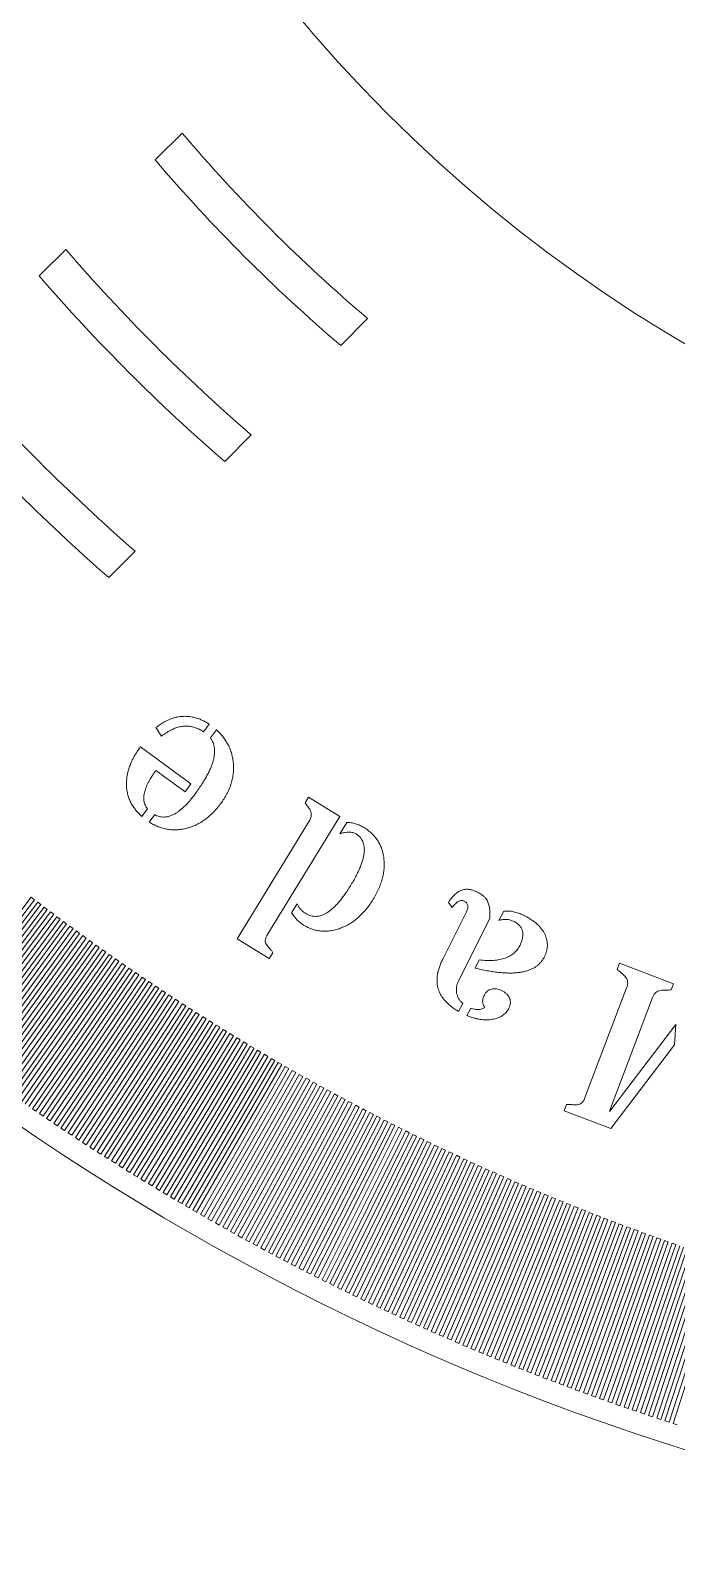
# Model space of a CAD drawing. Header units: millimetres. Extents: x -38 to 38, y -38 to 38.
# Drawn here: x -21.34 to -11.5, y -38 to -14.65 of the extents above; entities that cross this region are included whole.
import ezdxf

# ---------------------------------------------------------------- set-up
doc = ezdxf.new("R2010")
doc.units = ezdxf.units.MM

msp = doc.modelspace()

# ---------------------------------------------------------------- linework, layer by layer
at = {"color": 7, "linetype": 'Continuous', "lineweight": 15}
for p, q in [((-19.035, -16.207), (-19.445, -16.617)), ((-20.808, -17.98), (-21.213, -18.385)), ((-16.617, -19.445), (-16.207, -19.035)), ((-18.385, -21.213), (-17.98, -20.808)), ((-20.153, -22.981), (-19.752, -22.58)), ((-18.621, -25.212), (-18.709, -25.33)), ((-19.349, -25.396), (-19.434, -25.267)), ((-18.603, -25.424), (-18.511, -25.299)), ((-19.671, -25.56), (-18.901, -26.125)), ((-18.988, -26.245), (-19.434, -25.918)), ((-18.901, -26.125), (-18.988, -26.245)), ((-17.158, -26.412), (-17.106, -26.327)), ((-17.106, -26.327), (-16.63, -26.619)), ((-19.561, -26.503), (-19.647, -26.62)), ((-19.535, -26.705), (-19.452, -26.592)), ((-16.63, -26.619), (-17.742, -28.434)), ((-18.195, -28.484), (-17.097, -26.693)), ((-16.628, -26.883), (-16.523, -26.712)), ((-21.333, -27.852), (-22.914, -29.916)), ((-22.862, -29.956), (-21.284, -27.889)), ((-21.235, -27.926), (-22.809, -29.996)), ((-22.757, -30.035), (-21.187, -27.963)), ((-21.138, -28), (-22.704, -30.075)), ((-21.284, -27.889), (-21.333, -27.852)), ((-21.187, -27.963), (-21.235, -27.926)), ((-21.089, -28.037), (-21.138, -28)), ((-17.366, -28.087), (-17.283, -27.951)), ((-14.918, -28.009), (-14.975, -27.929)), ((-22.652, -30.115), (-21.089, -28.037)), ((-21.04, -28.074), (-22.599, -30.154)), ((-22.547, -30.194), (-20.991, -28.11)), ((-20.942, -28.147), (-22.494, -30.233)), ((-22.441, -30.272), (-20.893, -28.183)), ((-20.843, -28.22), (-22.388, -30.311)), ((-22.335, -30.35), (-20.794, -28.256)), ((-20.991, -28.11), (-21.04, -28.074)), ((-20.893, -28.183), (-20.942, -28.147)), ((-20.794, -28.256), (-20.843, -28.22)), ((-15.061, -28.792), (-14.702, -28.075)), ((-14.345, -28.172), (-14.818, -29.117)), ((-14.205, -28.206), (-14.133, -28.062)), ((-20.745, -28.292), (-22.282, -30.389)), ((-22.229, -30.428), (-20.695, -28.329)), ((-20.646, -28.365), (-22.176, -30.467)), ((-22.123, -30.505), (-20.596, -28.401)), ((-20.547, -28.436), (-22.07, -30.544)), ((-22.016, -30.582), (-20.497, -28.472)), ((-20.695, -28.329), (-20.745, -28.292)), ((-20.596, -28.401), (-20.646, -28.365)), ((-20.497, -28.472), (-20.547, -28.436)), ((-17.705, -28.784), (-18.195, -28.484)), ((-20.447, -28.508), (-21.963, -30.621)), ((-21.909, -30.659), (-20.398, -28.544)), ((-20.348, -28.579), (-21.856, -30.697)), ((-21.802, -30.735), (-20.298, -28.615)), ((-20.248, -28.65), (-21.748, -30.773)), ((-21.695, -30.811), (-20.198, -28.685)), ((-20.148, -28.721), (-21.641, -30.849)), ((-20.398, -28.544), (-20.447, -28.508)), ((-20.298, -28.615), (-20.348, -28.579)), ((-20.198, -28.685), (-20.248, -28.65)), ((-20.098, -28.756), (-20.148, -28.721)), ((-17.651, -28.696), (-17.705, -28.784)), ((-21.587, -30.887), (-20.098, -28.756)), ((-20.047, -28.791), (-21.533, -30.924)), ((-21.479, -30.962), (-19.997, -28.826)), ((-19.947, -28.861), (-21.425, -30.999)), ((-21.371, -31.037), (-19.896, -28.895)), ((-19.846, -28.93), (-21.317, -31.074)), ((-19.997, -28.826), (-20.047, -28.791)), ((-19.896, -28.895), (-19.947, -28.861)), ((-19.795, -28.965), (-19.846, -28.93)), ((-14.569, -28.934), (-14.505, -28.807)), ((-12.405, -28.948), (-12.37, -28.855)), ((-12.37, -28.855), (-11.543, -29.169)), ((-21.262, -31.111), (-19.795, -28.965)), ((-19.745, -28.999), (-21.208, -31.148)), ((-21.154, -31.185), (-19.694, -29.034)), ((-19.643, -29.068), (-21.099, -31.222)), ((-21.045, -31.259), (-19.593, -29.102)), ((-19.542, -29.136), (-20.99, -31.296)), ((-20.935, -31.332), (-19.491, -29.17)), ((-19.694, -29.034), (-19.745, -28.999)), ((-19.593, -29.102), (-19.643, -29.068)), ((-19.491, -29.17), (-19.542, -29.136)), ((-11.543, -29.169), (-11.579, -29.262)), ((-19.44, -29.204), (-20.881, -31.369)), ((-20.826, -31.405), (-19.389, -29.238)), ((-19.338, -29.272), (-20.771, -31.441)), ((-20.716, -31.478), (-19.287, -29.306)), ((-19.236, -29.339), (-20.661, -31.514)), ((-20.606, -31.55), (-19.184, -29.373)), ((-19.133, -29.406), (-20.551, -31.586)), ((-19.389, -29.238), (-19.44, -29.204)), ((-19.287, -29.306), (-19.338, -29.272)), ((-19.184, -29.373), (-19.236, -29.339)), ((-19.082, -29.44), (-19.133, -29.406)), ((-12.9, -30.919), (-12.259, -29.23)), ((-11.864, -29.38), (-12.52, -31.108)), ((-20.496, -31.621), (-19.082, -29.44)), ((-19.03, -29.473), (-20.441, -31.657)), ((-20.385, -31.693), (-18.979, -29.506)), ((-18.927, -29.539), (-20.33, -31.728)), ((-20.275, -31.764), (-18.876, -29.572)), ((-18.824, -29.605), (-20.219, -31.799)), ((-20.164, -31.834), (-18.772, -29.638)), ((-18.979, -29.506), (-19.03, -29.473)), ((-18.876, -29.572), (-18.927, -29.539)), ((-18.772, -29.638), (-18.824, -29.605)), ((-14.757, -29.468), (-14.82, -29.592)), ((-14.693, -29.655), (-14.635, -29.54)), ((-18.721, -29.671), (-20.108, -31.869)), ((-20.052, -31.904), (-18.669, -29.703)), ((-18.617, -29.736), (-19.997, -31.939)), ((-19.941, -31.974), (-18.565, -29.768)), ((-18.513, -29.8), (-19.885, -32.009)), ((-19.829, -32.044), (-18.461, -29.833)), ((-18.409, -29.865), (-19.773, -32.078)), ((-18.669, -29.703), (-18.721, -29.671)), ((-18.565, -29.768), (-18.617, -29.736)), ((-18.461, -29.833), (-18.513, -29.8)), ((-18.357, -29.897), (-18.409, -29.865)), ((-12.514, -31.11), (-11.51, -29.791)), ((-11.51, -29.791), (-11.531, -30.099)), ((-19.717, -32.113), (-18.357, -29.897)), ((-18.305, -29.929), (-19.661, -32.147)), ((-19.605, -32.181), (-18.252, -29.961)), ((-18.2, -29.993), (-19.549, -32.215)), ((-19.493, -32.25), (-18.148, -30.024)), ((-18.095, -30.056), (-19.436, -32.284)), ((-19.38, -32.317), (-18.043, -30.088)), ((-17.99, -30.119), (-19.323, -32.351)), ((-18.252, -29.961), (-18.305, -29.929)), ((-18.148, -30.024), (-18.2, -29.993)), ((-18.043, -30.088), (-18.095, -30.056)), ((-17.938, -30.15), (-17.99, -30.119)), ((-11.531, -30.099), (-12.502, -31.373)), ((-19.267, -32.385), (-17.938, -30.15)), ((-17.885, -30.182), (-19.21, -32.418)), ((-19.154, -32.452), (-17.832, -30.213)), ((-17.779, -30.244), (-19.097, -32.485)), ((-19.04, -32.519), (-17.727, -30.275)), ((-17.674, -30.306), (-18.984, -32.552)), ((-18.927, -32.585), (-17.621, -30.337)), ((-17.832, -30.213), (-17.885, -30.182)), ((-17.727, -30.275), (-17.779, -30.244)), ((-17.621, -30.337), (-17.674, -30.306)), ((-17.568, -30.367), (-18.87, -32.618)), ((-18.813, -32.651), (-17.515, -30.398)), ((-17.462, -30.428), (-18.756, -32.683)), ((-18.699, -32.716), (-17.409, -30.459)), ((-17.355, -30.489), (-18.642, -32.749)), ((-18.585, -32.781), (-17.302, -30.519)), ((-17.249, -30.55), (-18.527, -32.814)), ((-18.47, -32.846), (-17.196, -30.58)), ((-17.515, -30.398), (-17.568, -30.367)), ((-17.409, -30.459), (-17.462, -30.428)), ((-17.302, -30.519), (-17.355, -30.489)), ((-17.196, -30.58), (-17.249, -30.55)), ((-17.142, -30.61), (-18.413, -32.878)), ((-18.355, -32.91), (-17.089, -30.639)), ((-17.035, -30.669), (-18.298, -32.942)), ((-18.24, -32.974), (-16.982, -30.699)), ((-16.928, -30.729), (-18.183, -33.006)), ((-18.125, -33.038), (-16.874, -30.758)), ((-16.821, -30.787), (-18.067, -33.069)), ((-18.01, -33.101), (-16.767, -30.817)), ((-17.089, -30.639), (-17.142, -30.61)), ((-16.982, -30.699), (-17.035, -30.669)), ((-16.874, -30.758), (-16.928, -30.729)), ((-16.767, -30.817), (-16.821, -30.787)), ((-16.713, -30.846), (-17.952, -33.132)), ((-17.894, -33.163), (-16.659, -30.875)), ((-16.605, -30.904), (-17.836, -33.194)), ((-17.778, -33.226), (-16.551, -30.933)), ((-16.497, -30.962), (-17.72, -33.257)), ((-17.662, -33.287), (-16.443, -30.991)), ((-16.389, -31.019), (-17.604, -33.318)), ((-17.546, -33.349), (-16.335, -31.048)), ((-16.659, -30.875), (-16.713, -30.846)), ((-16.551, -30.933), (-16.605, -30.904)), ((-16.443, -30.991), (-16.497, -30.962)), ((-16.335, -31.048), (-16.389, -31.019)), ((-13.211, -31.104), (-13.175, -31.011)), ((-21.317, -31.074), (-21.262, -31.111)), ((-21.208, -31.148), (-21.154, -31.185)), ((-21.099, -31.222), (-21.045, -31.259)), ((-16.281, -31.076), (-17.487, -33.379)), ((-17.429, -33.41), (-16.227, -31.105)), ((-16.172, -31.133), (-17.371, -33.44)), ((-17.312, -33.471), (-16.118, -31.161)), ((-16.064, -31.189), (-17.254, -33.501)), ((-17.195, -33.531), (-16.009, -31.217)), ((-15.955, -31.245), (-17.137, -33.561)), ((-17.078, -33.591), (-15.9, -31.273)), ((-16.227, -31.105), (-16.281, -31.076)), ((-16.118, -31.161), (-16.172, -31.133)), ((-16.009, -31.217), (-16.064, -31.189)), ((-15.9, -31.273), (-15.955, -31.245)), ((-12.502, -31.373), (-13.211, -31.104)), ((-12.52, -31.108), (-12.514, -31.11)), ((-20.99, -31.296), (-20.935, -31.332)), ((-20.881, -31.369), (-20.826, -31.405)), ((-20.771, -31.441), (-20.716, -31.478)), ((-20.661, -31.514), (-20.606, -31.55)), ((-15.845, -31.301), (-17.02, -33.62)), ((-16.961, -33.65), (-15.791, -31.328)), ((-15.736, -31.356), (-16.902, -33.68)), ((-16.843, -33.709), (-15.681, -31.383)), ((-15.626, -31.41), (-16.785, -33.738)), ((-16.726, -33.768), (-15.572, -31.438)), ((-15.517, -31.465), (-16.667, -33.797)), ((-16.608, -33.826), (-15.462, -31.492)), ((-15.407, -31.519), (-16.549, -33.855)), ((-15.791, -31.328), (-15.845, -31.301)), ((-15.681, -31.383), (-15.736, -31.356)), ((-15.572, -31.438), (-15.626, -31.41)), ((-15.462, -31.492), (-15.517, -31.465)), ((-15.352, -31.546), (-15.407, -31.519)), ((-20.551, -31.586), (-20.496, -31.621)), ((-20.441, -31.657), (-20.385, -31.693)), ((-20.33, -31.728), (-20.275, -31.764)), ((-16.489, -33.883), (-15.352, -31.546)), ((-15.297, -31.572), (-16.43, -33.912)), ((-16.371, -33.941), (-15.242, -31.599)), ((-15.186, -31.626), (-16.312, -33.969)), ((-16.253, -33.998), (-15.131, -31.652)), ((-15.076, -31.678), (-16.193, -34.026)), ((-16.134, -34.054), (-15.021, -31.705)), ((-14.965, -31.731), (-16.074, -34.082)), ((-16.015, -34.11), (-14.91, -31.757)), ((-15.242, -31.599), (-15.297, -31.572)), ((-15.131, -31.652), (-15.186, -31.626)), ((-15.021, -31.705), (-15.076, -31.678)), ((-14.91, -31.757), (-14.965, -31.731)), ((-20.219, -31.799), (-20.164, -31.834)), ((-20.108, -31.869), (-20.052, -31.904)), ((-19.997, -31.939), (-19.941, -31.974)), ((-14.854, -31.783), (-15.955, -34.138)), ((-15.896, -34.166), (-14.799, -31.809)), ((-14.743, -31.835), (-15.836, -34.194)), ((-15.776, -34.221), (-14.688, -31.86)), ((-14.632, -31.886), (-15.717, -34.249)), ((-15.657, -34.276), (-14.576, -31.911)), ((-14.521, -31.937), (-15.597, -34.304)), ((-15.537, -34.331), (-14.465, -31.962)), ((-14.409, -31.987), (-15.477, -34.358)), ((-14.799, -31.809), (-14.854, -31.783)), ((-14.688, -31.86), (-14.743, -31.835)), ((-14.576, -31.911), (-14.632, -31.886)), ((-14.465, -31.962), (-14.521, -31.937)), ((-14.353, -32.012), (-14.409, -31.987)), ((-19.885, -32.009), (-19.829, -32.044)), ((-19.773, -32.078), (-19.717, -32.113)), ((-19.661, -32.147), (-19.605, -32.181)), ((-19.549, -32.215), (-19.493, -32.25)), ((-15.417, -34.385), (-14.353, -32.012)), ((-14.297, -32.037), (-15.357, -34.412)), ((-15.297, -34.438), (-14.241, -32.062)), ((-14.186, -32.087), (-15.237, -34.465)), ((-15.177, -34.492), (-14.129, -32.112)), ((-14.073, -32.136), (-15.116, -34.518)), ((-15.056, -34.544), (-14.017, -32.161)), ((-13.961, -32.185), (-14.996, -34.571)), ((-14.935, -34.597), (-13.905, -32.21)), ((-14.241, -32.062), (-14.297, -32.037)), ((-14.129, -32.112), (-14.186, -32.087)), ((-14.017, -32.161), (-14.073, -32.136)), ((-13.905, -32.21), (-13.961, -32.185)), ((-19.436, -32.284), (-19.38, -32.317)), ((-19.323, -32.351), (-19.267, -32.385)), ((-19.21, -32.418), (-19.154, -32.452)), ((-13.849, -32.234), (-14.875, -34.623)), ((-14.815, -34.649), (-13.792, -32.258)), ((-13.736, -32.282), (-14.754, -34.674)), ((-14.694, -34.7), (-13.68, -32.306)), ((-13.623, -32.33), (-14.633, -34.726)), ((-14.572, -34.751), (-13.567, -32.353)), ((-13.51, -32.377), (-14.512, -34.777)), ((-14.451, -34.802), (-13.454, -32.401)), ((-13.397, -32.424), (-14.39, -34.827)), ((-14.329, -34.852), (-13.341, -32.447)), ((-13.792, -32.258), (-13.849, -32.234)), ((-13.68, -32.306), (-13.736, -32.282)), ((-13.567, -32.353), (-13.623, -32.33)), ((-13.454, -32.401), (-13.51, -32.377)), ((-13.341, -32.447), (-13.397, -32.424)), ((-19.097, -32.485), (-19.04, -32.519)), ((-18.984, -32.552), (-18.927, -32.585)), ((-18.87, -32.618), (-18.813, -32.651)), ((-18.756, -32.683), (-18.699, -32.716)), ((-13.284, -32.471), (-14.269, -34.877)), ((-14.208, -34.902), (-13.227, -32.494)), ((-13.171, -32.517), (-14.147, -34.927)), ((-14.086, -34.951), (-13.114, -32.54)), ((-13.057, -32.563), (-14.025, -34.976)), ((-13.964, -35), (-13, -32.585)), ((-12.943, -32.608), (-13.903, -35.024)), ((-13.841, -35.049), (-12.886, -32.63)), ((-12.829, -32.653), (-13.78, -35.073)), ((-13.719, -35.097), (-12.772, -32.675)), ((-13.227, -32.494), (-13.284, -32.471)), ((-13.114, -32.54), (-13.171, -32.517)), ((-13, -32.585), (-13.057, -32.563)), ((-12.886, -32.63), (-12.943, -32.608)), ((-12.772, -32.675), (-12.829, -32.653)), ((-18.642, -32.749), (-18.585, -32.781)), ((-18.527, -32.814), (-18.47, -32.846)), ((-18.413, -32.878), (-18.355, -32.91)), ((-12.715, -32.697), (-13.658, -35.121)), ((-13.596, -35.144), (-12.658, -32.72)), ((-12.601, -32.742), (-13.535, -35.168)), ((-13.474, -35.192), (-12.544, -32.764)), ((-12.487, -32.785), (-13.412, -35.215)), ((-13.351, -35.239), (-12.43, -32.807)), ((-12.372, -32.829), (-13.289, -35.262)), ((-13.228, -35.285), (-12.315, -32.85)), ((-12.258, -32.872), (-13.166, -35.308)), ((-13.104, -35.331), (-12.2, -32.893)), ((-12.143, -32.914), (-13.043, -35.354)), ((-12.658, -32.72), (-12.715, -32.697)), ((-12.544, -32.764), (-12.601, -32.742)), ((-12.43, -32.807), (-12.487, -32.785)), ((-12.315, -32.85), (-12.372, -32.829)), ((-12.2, -32.893), (-12.258, -32.872)), ((-12.085, -32.936), (-12.143, -32.914)), ((-18.298, -32.942), (-18.24, -32.974)), ((-18.183, -33.006), (-18.125, -33.038)), ((-18.067, -33.069), (-18.01, -33.101)), ((-17.952, -33.132), (-17.894, -33.163)), ((-12.981, -35.376), (-12.085, -32.936)), ((-12.028, -32.957), (-12.919, -35.399)), ((-12.857, -35.422), (-11.97, -32.978)), ((-11.913, -32.998), (-12.796, -35.444)), ((-12.734, -35.466), (-11.855, -33.019)), ((-11.797, -33.04), (-12.672, -35.488)), ((-12.61, -35.51), (-11.74, -33.06)), ((-11.682, -33.081), (-12.548, -35.532)), ((-12.486, -35.554), (-11.624, -33.101)), ((-11.566, -33.121), (-12.424, -35.576)), ((-12.362, -35.598), (-11.509, -33.141)), ((-11.97, -32.978), (-12.028, -32.957)), ((-11.855, -33.019), (-11.913, -32.998)), ((-11.74, -33.06), (-11.797, -33.04)), ((-11.624, -33.101), (-11.682, -33.081)), ((-11.509, -33.141), (-11.566, -33.121)), ((-17.836, -33.194), (-17.778, -33.226)), ((-17.72, -33.257), (-17.662, -33.287)), ((-17.604, -33.318), (-17.546, -33.349)), ((-17.487, -33.379), (-17.429, -33.41)), ((-11.451, -33.161), (-12.299, -35.619)), ((-12.237, -35.64), (-11.393, -33.181)), ((-11.335, -33.201), (-12.175, -35.662)), ((-12.113, -35.683), (-11.277, -33.221)), ((-11.219, -33.241), (-12.05, -35.704)), ((-11.988, -35.725), (-11.161, -33.26)), ((-11.103, -33.28), (-11.926, -35.746)), ((-11.863, -35.767), (-11.045, -33.299)), ((-10.987, -33.318), (-11.801, -35.787)), ((-11.738, -35.808), (-10.929, -33.337)), ((-10.87, -33.356), (-11.676, -35.828)), ((-11.613, -35.849), (-10.812, -33.375)), ((-10.754, -33.394), (-11.551, -35.869)), ((-17.371, -33.44), (-17.312, -33.471)), ((-17.254, -33.501), (-17.195, -33.531)), ((-17.137, -33.561), (-17.078, -33.591)), ((-17.02, -33.62), (-16.961, -33.65)), ((-16.902, -33.68), (-16.843, -33.709)), ((-16.785, -33.738), (-16.726, -33.768)), ((-16.667, -33.797), (-16.608, -33.826)), ((-16.549, -33.855), (-16.489, -33.883)), ((-16.43, -33.912), (-16.371, -33.941)), ((-16.312, -33.969), (-16.253, -33.998)), ((-16.193, -34.026), (-16.134, -34.054)), ((-16.074, -34.082), (-16.015, -34.11)), ((-15.955, -34.138), (-15.896, -34.166)), ((-15.836, -34.194), (-15.776, -34.221)), ((-15.717, -34.249), (-15.657, -34.276)), ((-15.597, -34.304), (-15.537, -34.331)), ((-15.477, -34.358), (-15.417, -34.385)), ((-15.357, -34.412), (-15.297, -34.438)), ((-15.237, -34.465), (-15.177, -34.492)), ((-15.116, -34.518), (-15.056, -34.544)), ((-14.996, -34.571), (-14.935, -34.597)), ((-14.875, -34.623), (-14.815, -34.649)), ((-14.754, -34.674), (-14.694, -34.7)), ((-14.633, -34.726), (-14.572, -34.751)), ((-14.512, -34.777), (-14.451, -34.802)), ((-14.39, -34.827), (-14.329, -34.852)), ((-14.269, -34.877), (-14.208, -34.902)), ((-14.147, -34.927), (-14.086, -34.951)), ((-14.025, -34.976), (-13.964, -35)), ((-13.903, -35.024), (-13.841, -35.049)), ((-13.78, -35.073), (-13.719, -35.097)), ((-13.658, -35.121), (-13.596, -35.144)), ((-13.535, -35.168), (-13.474, -35.192)), ((-13.412, -35.215), (-13.351, -35.239)), ((-13.289, -35.262), (-13.228, -35.285)), ((-13.166, -35.308), (-13.104, -35.331)), ((-13.043, -35.354), (-12.981, -35.376)), ((-12.919, -35.399), (-12.857, -35.422)), ((-12.796, -35.444), (-12.734, -35.466)), ((-12.672, -35.488), (-12.61, -35.51)), ((-12.548, -35.532), (-12.486, -35.554)), ((-12.424, -35.576), (-12.362, -35.598)), ((-12.299, -35.619), (-12.237, -35.64)), ((-12.175, -35.662), (-12.113, -35.683)), ((-12.05, -35.704), (-11.988, -35.725)), ((-11.926, -35.746), (-11.863, -35.767)), ((-11.801, -35.787), (-11.738, -35.808)), ((-11.676, -35.828), (-11.613, -35.849)), ((-11.551, -35.869), (-11.488, -35.889))]:
    msp.add_line(p, q, dxfattribs=at)
for radius in [38, 22.5]:
    msp.add_circle((0, 0), radius, dxfattribs=at)
for radius, start, end in [(25, 220.4114, 229.5886), (25.578, 220.5154, 229.4846), (27.5, 220.8294, 229.1706), (28.071, 220.9144, 229.0856), (30, 221.1774, 228.8226), (30.566, 221.2483, 228.7517)]:
    msp.add_arc((0, 0), radius, start, end, dxfattribs=at)
for points, knots in [([(-19.434, -25.267), (-19.411, -25.249), (-19.365, -25.214), (-19.292, -25.17), (-19.219, -25.137), (-19.145, -25.113), (-19.07, -25.098), (-18.994, -25.093), (-18.918, -25.097), (-18.868, -25.108), (-18.842, -25.113)], [0, 0, 0, 0, 0.139809, 0.271988, 0.398255, 0.520119, 0.639744, 0.758216, 0.877424, 1, 1, 1, 1]), ([(-18.842, -25.113), (-18.824, -25.118), (-18.787, -25.129), (-18.732, -25.151), (-18.676, -25.178), (-18.64, -25.2), (-18.621, -25.212)], [0, 0, 0, 0, 0.2348454, 0.4764734, 0.7319256, 1, 1, 1, 1]), ([(-19.208, -25.307), (-19.233, -25.321), (-19.281, -25.348), (-19.326, -25.38), (-19.349, -25.396)], [0, 0, 0, 0, 0.500844, 1, 1, 1, 1]), ([(-18.709, -25.33), (-18.729, -25.318), (-18.768, -25.293), (-18.83, -25.267), (-18.893, -25.249), (-18.956, -25.241), (-19.019, -25.244), (-19.083, -25.255), (-19.147, -25.276), (-19.187, -25.297), (-19.208, -25.307)], [0, 0, 0, 0, 0.134821, 0.261516, 0.383144, 0.501297, 0.619602, 0.740596, 0.867131, 1, 1, 1, 1]), ([(-18.831, -26.271), (-18.814, -26.247), (-18.781, -26.2), (-18.734, -26.131), (-18.693, -26.064), (-18.656, -26), (-18.624, -25.938), (-18.598, -25.879), (-18.576, -25.822), (-18.559, -25.768), (-18.547, -25.716), (-18.54, -25.667), (-18.538, -25.62), (-18.541, -25.575), (-18.549, -25.534), (-18.562, -25.495), (-18.579, -25.457), (-18.595, -25.435), (-18.603, -25.424)], [0, 0, 0, 0, 0.094574, 0.183759, 0.268235, 0.347206, 0.42127, 0.491085, 0.555882, 0.616404, 0.673084, 0.726597, 0.776485, 0.823757, 0.869058, 0.912614, 0.956001, 1, 1, 1, 1]), ([(-18.511, -25.299), (-18.492, -25.318), (-18.454, -25.355), (-18.403, -25.415), (-18.36, -25.479), (-18.323, -25.544), (-18.294, -25.612), (-18.273, -25.683), (-18.258, -25.757), (-18.254, -25.806), (-18.252, -25.832)], [0, 0, 0, 0, 0.134303, 0.263265, 0.388696, 0.510883, 0.632448, 0.753652, 0.875234, 1, 1, 1, 1]), ([(-19.882, -26.118), (-19.882, -26.095), (-19.881, -26.049), (-19.869, -25.981), (-19.853, -25.911), (-19.829, -25.842), (-19.799, -25.771), (-19.763, -25.7), (-19.72, -25.63), (-19.687, -25.583), (-19.671, -25.56)], [0, 0, 0, 0, 0.113073, 0.227317, 0.344274, 0.46522, 0.590447, 0.720946, 0.857785, 1, 1, 1, 1]), ([(-19.434, -25.918), (-19.445, -25.934), (-19.467, -25.965), (-19.498, -26.012), (-19.525, -26.057), (-19.55, -26.101), (-19.57, -26.143), (-19.586, -26.183), (-19.6, -26.222), (-19.609, -26.26), (-19.617, -26.295), (-19.619, -26.33), (-19.619, -26.363), (-19.614, -26.394), (-19.607, -26.424), (-19.595, -26.452), (-19.58, -26.479), (-19.568, -26.495), (-19.561, -26.503)], [0, 0, 0, 0, 0.091401, 0.178889, 0.260434, 0.337632, 0.409917, 0.477152, 0.541281, 0.601392, 0.657471, 0.711221, 0.761727, 0.810402, 0.8577, 0.904735, 0.951674, 1, 1, 1, 1]), ([(-18.252, -25.832), (-18.251, -25.857), (-18.249, -25.907), (-18.256, -25.983), (-18.269, -26.058), (-18.29, -26.132), (-18.318, -26.206), (-18.352, -26.279), (-18.394, -26.351), (-18.427, -26.397), (-18.443, -26.421)], [0, 0, 0, 0, 0.119435, 0.2393, 0.358923, 0.480383, 0.603775, 0.73149, 0.863339, 1, 1, 1, 1]), ([(-19.647, -26.62), (-19.666, -26.603), (-19.703, -26.568), (-19.752, -26.512), (-19.792, -26.452), (-19.826, -26.391), (-19.852, -26.326), (-19.87, -26.259), (-19.881, -26.19), (-19.882, -26.142), (-19.882, -26.118)], [0, 0, 0, 0, 0.135375, 0.264318, 0.389426, 0.511859, 0.6323, 0.75274, 0.874892, 1, 1, 1, 1]), ([(-19.452, -26.592), (-19.441, -26.598), (-19.418, -26.609), (-19.383, -26.621), (-19.348, -26.628), (-19.311, -26.63), (-19.274, -26.627), (-19.236, -26.62), (-19.198, -26.606), (-19.16, -26.589), (-19.121, -26.566), (-19.081, -26.538), (-19.041, -26.505), (-18.999, -26.468), (-18.958, -26.426), (-18.916, -26.379), (-18.873, -26.327), (-18.846, -26.29), (-18.831, -26.271)], [0, 0, 0, 0, 0.04995, 0.097659, 0.144919, 0.192664, 0.240499, 0.290448, 0.342288, 0.397525, 0.456333, 0.519734, 0.58705, 0.659183, 0.736303, 0.81863, 0.906348, 1, 1, 1, 1]), ([(-18.443, -26.421), (-18.462, -26.445), (-18.498, -26.493), (-18.557, -26.558), (-18.619, -26.616), (-18.683, -26.667), (-18.749, -26.711), (-18.818, -26.748), (-18.889, -26.779), (-18.938, -26.793), (-18.963, -26.8)], [0, 0, 0, 0, 0.139105, 0.273104, 0.401066, 0.525984, 0.646645, 0.765486, 0.88244, 1, 1, 1, 1]), ([(-17.119, -26.47), (-17.126, -26.461), (-17.141, -26.443), (-17.153, -26.422), (-17.158, -26.412)], [0, 0, 0, 0, 0.4963854, 1, 1, 1, 1]), ([(-17.097, -26.693), (-17.092, -26.683), (-17.081, -26.665), (-17.071, -26.637), (-17.067, -26.608), (-17.066, -26.579), (-17.072, -26.551), (-17.082, -26.523), (-17.098, -26.496), (-17.112, -26.479), (-17.119, -26.47)], [0, 0, 0, 0, 0.133305, 0.25832, 0.375701, 0.491596, 0.609705, 0.730821, 0.859683, 1, 1, 1, 1]), ([(-18.963, -26.8), (-18.987, -26.806), (-19.036, -26.818), (-19.111, -26.825), (-19.184, -26.825), (-19.257, -26.817), (-19.328, -26.801), (-19.399, -26.777), (-19.468, -26.745), (-19.513, -26.719), (-19.535, -26.705)], [0, 0, 0, 0, 0.127493, 0.251941, 0.374082, 0.495201, 0.616975, 0.740789, 0.867698, 1, 1, 1, 1]), ([(-16.523, -26.712), (-16.501, -26.713), (-16.457, -26.714), (-16.391, -26.73), (-16.325, -26.755), (-16.261, -26.789), (-16.201, -26.831), (-16.146, -26.877), (-16.098, -26.927), (-16.056, -26.982), (-16.022, -27.041), (-15.995, -27.103), (-15.974, -27.169), (-15.966, -27.215), (-15.962, -27.238)], [0, 0, 0, 0, 0.0788537, 0.1595585, 0.2429877, 0.3313704, 0.4208158, 0.5064717, 0.5893023, 0.6712134, 0.7524793, 0.8336985, 0.9155568, 1, 1, 1, 1]), ([(-17.151, -28.098), (-17.138, -28.106), (-17.113, -28.12), (-17.073, -28.134), (-17.033, -28.142), (-16.992, -28.144), (-16.951, -28.139), (-16.909, -28.128), (-16.867, -28.111), (-16.825, -28.087), (-16.782, -28.057), (-16.738, -28.021), (-16.694, -27.979), (-16.65, -27.93), (-16.605, -27.876), (-16.559, -27.815), (-16.513, -27.748), (-16.468, -27.676), (-16.424, -27.603), (-16.385, -27.531), (-16.351, -27.464), (-16.322, -27.399), (-16.299, -27.338), (-16.28, -27.28), (-16.267, -27.225), (-16.259, -27.174), (-16.256, -27.126), (-16.259, -27.082), (-16.267, -27.041), (-16.28, -27.003), (-16.298, -26.968), (-16.322, -26.937), (-16.35, -26.909), (-16.373, -26.894), (-16.384, -26.886)], [0, 0, 0, 0, 0.0248627, 0.0482453, 0.0712641, 0.0938642, 0.1171717, 0.141328, 0.1666349, 0.1940397, 0.2234657, 0.2551493, 0.2894741, 0.3266171, 0.3664999, 0.4092172, 0.4550782, 0.5041574, 0.5529821, 0.598941, 0.6415902, 0.6813821, 0.7185337, 0.7525334, 0.7841504, 0.8132814, 0.8401226, 0.8649917, 0.8885641, 0.9109607, 0.9326696, 0.9543969, 0.9767454, 1, 1, 1, 1]), ([(-16.384, -26.886), (-16.392, -26.882), (-16.407, -26.874), (-16.432, -26.866), (-16.46, -26.86), (-16.489, -26.858), (-16.521, -26.86), (-16.555, -26.864), (-16.591, -26.872), (-16.615, -26.879), (-16.628, -26.883)], [0, 0, 0, 0, 0.100715, 0.205962, 0.317743, 0.433605, 0.5593, 0.695752, 0.842321, 1, 1, 1, 1]), ([(-15.962, -27.238), (-15.959, -27.264), (-15.953, -27.316), (-15.954, -27.395), (-15.963, -27.475), (-15.979, -27.555), (-16.003, -27.637), (-16.035, -27.718), (-16.074, -27.801), (-16.105, -27.855), (-16.122, -27.882)], [0, 0, 0, 0, 0.11575, 0.231709, 0.349812, 0.471049, 0.594923, 0.723991, 0.859104, 1, 1, 1, 1]), ([(-14.975, -27.929), (-14.961, -27.908), (-14.933, -27.867), (-14.885, -27.814), (-14.836, -27.773), (-14.791, -27.749), (-14.755, -27.736), (-14.727, -27.731), (-14.697, -27.729), (-14.666, -27.73), (-14.635, -27.736), (-14.602, -27.745), (-14.567, -27.758), (-14.545, -27.768), (-14.533, -27.774)], [0, 0, 0, 0, 0.148587, 0.280517, 0.400941, 0.511861, 0.564818, 0.618813, 0.674761, 0.732543, 0.79305, 0.857774, 0.926319, 1, 1, 1, 1]), ([(-14.533, -27.774), (-14.516, -27.783), (-14.483, -27.8), (-14.441, -27.831), (-14.408, -27.862), (-14.393, -27.887), (-14.386, -27.898)], [0, 0, 0, 0, 0.300542, 0.562865, 0.794692, 1, 1, 1, 1]), ([(-17.283, -27.951), (-17.275, -27.966), (-17.261, -27.995), (-17.231, -28.035), (-17.194, -28.069), (-17.165, -28.089), (-17.151, -28.098)], [0, 0, 0, 0, 0.245243, 0.488962, 0.73928, 1, 1, 1, 1]), ([(-16.122, -27.882), (-16.139, -27.909), (-16.172, -27.962), (-16.228, -28.035), (-16.286, -28.101), (-16.349, -28.16), (-16.412, -28.212), (-16.48, -28.257), (-16.551, -28.295), (-16.6, -28.314), (-16.624, -28.324)], [0, 0, 0, 0, 0.140325, 0.274221, 0.403557, 0.528031, 0.64896, 0.767523, 0.883979, 1, 1, 1, 1]), ([(-14.736, -27.911), (-14.743, -27.908), (-14.756, -27.902), (-14.779, -27.9), (-14.802, -27.905), (-14.825, -27.914), (-14.848, -27.93), (-14.871, -27.952), (-14.895, -27.978), (-14.91, -27.999), (-14.918, -28.009)], [0, 0, 0, 0, 0.098778, 0.194428, 0.293478, 0.40371, 0.523496, 0.663102, 0.821475, 1, 1, 1, 1]), ([(-14.702, -28.075), (-14.698, -28.065), (-14.689, -28.048), (-14.681, -28.022), (-14.679, -27.997), (-14.68, -27.975), (-14.687, -27.955), (-14.698, -27.937), (-14.715, -27.922), (-14.729, -27.915), (-14.736, -27.911)], [0, 0, 0, 0, 0.160906, 0.302903, 0.429524, 0.542832, 0.648207, 0.756672, 0.871759, 1, 1, 1, 1]), ([(-14.386, -27.898), (-14.378, -27.918), (-14.361, -27.957), (-14.347, -28.024), (-14.341, -28.096), (-14.343, -28.146), (-14.345, -28.172)], [0, 0, 0, 0, 0.225112, 0.463614, 0.720572, 1, 1, 1, 1]), ([(-17.182, -28.276), (-17.201, -28.263), (-17.237, -28.239), (-17.286, -28.194), (-17.33, -28.144), (-17.354, -28.107), (-17.366, -28.087)], [0, 0, 0, 0, 0.250155, 0.496714, 0.746244, 1, 1, 1, 1]), ([(-13.884, -28.58), (-13.876, -28.562), (-13.86, -28.527), (-13.846, -28.473), (-13.841, -28.42), (-13.845, -28.37), (-13.861, -28.324), (-13.889, -28.283), (-13.927, -28.247), (-13.975, -28.218), (-14.029, -28.197), (-14.087, -28.187), (-14.147, -28.189), (-14.185, -28.2), (-14.205, -28.206)], [0, 0, 0, 0, 0.091756, 0.175947, 0.25465, 0.330392, 0.403571, 0.476619, 0.554712, 0.641532, 0.731161, 0.818384, 0.906766, 1, 1, 1, 1]), ([(-14.133, -28.062), (-14.107, -28.061), (-14.057, -28.059), (-13.981, -28.071), (-13.906, -28.091), (-13.834, -28.123), (-13.766, -28.158), (-13.706, -28.196), (-13.655, -28.232), (-13.613, -28.269), (-13.578, -28.307), (-13.547, -28.345), (-13.522, -28.384), (-13.509, -28.411), (-13.502, -28.424)], [0, 0, 0, 0, 0.098741, 0.197784, 0.298836, 0.404017, 0.506104, 0.597736, 0.679756, 0.752035, 0.818196, 0.881513, 0.942097, 1, 1, 1, 1]), ([(-17.742, -28.434), (-17.749, -28.447), (-17.761, -28.47), (-17.77, -28.507), (-17.765, -28.543), (-17.754, -28.563), (-17.748, -28.573)], [0, 0, 0, 0, 0.285048, 0.534338, 0.763481, 1, 1, 1, 1]), ([(-16.624, -28.324), (-16.649, -28.332), (-16.698, -28.348), (-16.771, -28.363), (-16.843, -28.37), (-16.914, -28.368), (-16.983, -28.357), (-17.052, -28.339), (-17.118, -28.312), (-17.161, -28.288), (-17.182, -28.276)], [0, 0, 0, 0, 0.1344945, 0.2630476, 0.386891, 0.5085497, 0.6280897, 0.7496506, 0.8726562, 1, 1, 1, 1]), ([(-13.502, -28.424), (-13.497, -28.438), (-13.485, -28.465), (-13.474, -28.506), (-13.468, -28.548), (-13.466, -28.59), (-13.47, -28.631), (-13.478, -28.673), (-13.492, -28.715), (-13.504, -28.742), (-13.511, -28.756)], [0, 0, 0, 0, 0.128556, 0.25382, 0.374351, 0.495144, 0.616288, 0.739509, 0.867834, 1, 1, 1, 1]), ([(-17.748, -28.573), (-17.742, -28.583), (-17.728, -28.604), (-17.701, -28.631), (-17.674, -28.661), (-17.659, -28.684), (-17.651, -28.696)], [0, 0, 0, 0, 0.226831, 0.47088, 0.728945, 1, 1, 1, 1]), ([(-14.505, -28.807), (-14.467, -28.81), (-14.394, -28.817), (-14.29, -28.816), (-14.195, -28.804), (-14.111, -28.781), (-14.038, -28.747), (-13.974, -28.703), (-13.922, -28.647), (-13.897, -28.603), (-13.884, -28.58)], [0, 0, 0, 0, 0.162555, 0.309813, 0.443368, 0.565308, 0.677739, 0.785377, 0.891571, 1, 1, 1, 1]), ([(-14.82, -29.592), (-14.84, -29.58), (-14.878, -29.557), (-14.932, -29.519), (-14.98, -29.478), (-15.022, -29.437), (-15.058, -29.393), (-15.089, -29.347), (-15.113, -29.299), (-15.131, -29.25), (-15.144, -29.199), (-15.149, -29.146), (-15.15, -29.091), (-15.143, -29.034), (-15.132, -28.976), (-15.114, -28.916), (-15.091, -28.854), (-15.072, -28.813), (-15.061, -28.792)], [0, 0, 0, 0, 0.073713, 0.143011, 0.208587, 0.271311, 0.330603, 0.388156, 0.444356, 0.499481, 0.554419, 0.610745, 0.6683, 0.727775, 0.790734, 0.856228, 0.92606, 1, 1, 1, 1]), ([(-14.383, -28.97), (-14.415, -28.965), (-14.477, -28.954), (-14.539, -28.941), (-14.569, -28.934)], [0, 0, 0, 0, 0.513715, 1, 1, 1, 1]), ([(-13.511, -28.756), (-13.519, -28.77), (-13.533, -28.797), (-13.561, -28.835), (-13.593, -28.869), (-13.63, -28.9), (-13.67, -28.926), (-13.714, -28.949), (-13.763, -28.968), (-13.816, -28.983), (-13.873, -28.994), (-13.933, -29.002), (-13.998, -29.006), (-14.067, -29.006), (-14.14, -29.003), (-14.218, -28.996), (-14.299, -28.985), (-14.354, -28.975), (-14.383, -28.97)], [0, 0, 0, 0, 0.0491, 0.097416, 0.145926, 0.194615, 0.244182, 0.295767, 0.349887, 0.406616, 0.466014, 0.529935, 0.597078, 0.668771, 0.744704, 0.825036, 0.909898, 1, 1, 1, 1]), ([(-12.275, -29.068), (-12.283, -29.058), (-12.301, -29.038), (-12.333, -29.01), (-12.369, -28.982), (-12.393, -28.96), (-12.405, -28.948)], [0, 0, 0, 0, 0.219704, 0.457637, 0.718219, 1, 1, 1, 1]), ([(-14.818, -29.117), (-14.825, -29.132), (-14.839, -29.163), (-14.851, -29.21), (-14.855, -29.258), (-14.851, -29.305), (-14.841, -29.351), (-14.82, -29.393), (-14.793, -29.434), (-14.769, -29.456), (-14.757, -29.468)], [0, 0, 0, 0, 0.132265, 0.258352, 0.379667, 0.502173, 0.623849, 0.744213, 0.86858, 1, 1, 1, 1]), ([(-12.259, -29.23), (-12.254, -29.215), (-12.244, -29.186), (-12.242, -29.142), (-12.251, -29.101), (-12.267, -29.079), (-12.275, -29.068)], [0, 0, 0, 0, 0.285292, 0.534209, 0.766204, 1, 1, 1, 1]), ([(-14.418, -29.53), (-14.423, -29.524), (-14.433, -29.511), (-14.444, -29.491), (-14.451, -29.469), (-14.455, -29.445), (-14.454, -29.421), (-14.449, -29.396), (-14.441, -29.369), (-14.433, -29.351), (-14.428, -29.342)], [0, 0, 0, 0, 0.120366, 0.236045, 0.348472, 0.464151, 0.583589, 0.709894, 0.847533, 1, 1, 1, 1]), ([(-14.428, -29.342), (-14.422, -29.331), (-14.41, -29.309), (-14.384, -29.282), (-14.353, -29.262), (-14.318, -29.25), (-14.28, -29.245), (-14.24, -29.247), (-14.198, -29.258), (-14.157, -29.276), (-14.118, -29.299), (-14.085, -29.326), (-14.059, -29.358), (-14.041, -29.392), (-14.032, -29.429), (-14.03, -29.466), (-14.037, -29.504), (-14.052, -29.54), (-14.072, -29.575), (-14.096, -29.607), (-14.124, -29.633), (-14.154, -29.657), (-14.188, -29.676), (-14.225, -29.691), (-14.264, -29.703), (-14.292, -29.708), (-14.306, -29.711)], [0, 0, 0, 0, 0.040906, 0.078884, 0.116559, 0.155196, 0.19503, 0.236704, 0.28114, 0.330223, 0.37934, 0.423425, 0.465358, 0.50609, 0.545803, 0.584267, 0.623304, 0.665147, 0.707856, 0.749554, 0.789388, 0.82961, 0.870162, 0.911916, 0.95488, 1, 1, 1, 1]), ([(-11.744, -29.27), (-11.757, -29.273), (-11.783, -29.279), (-11.818, -29.303), (-11.846, -29.337), (-11.858, -29.365), (-11.864, -29.38)], [0, 0, 0, 0, 0.236389, 0.470514, 0.71819, 1, 1, 1, 1]), ([(-11.579, -29.262), (-11.594, -29.263), (-11.622, -29.266), (-11.665, -29.265), (-11.705, -29.265), (-11.731, -29.268), (-11.744, -29.27)], [0, 0, 0, 0, 0.266776, 0.523861, 0.768866, 1, 1, 1, 1]), ([(-14.306, -29.711), (-14.321, -29.713), (-14.351, -29.717), (-14.398, -29.719), (-14.445, -29.717), (-14.493, -29.713), (-14.542, -29.703), (-14.592, -29.691), (-14.643, -29.675), (-14.676, -29.662), (-14.693, -29.655)], [0, 0, 0, 0, 0.115572, 0.23168, 0.35026, 0.471956, 0.597586, 0.727551, 0.861135, 1, 1, 1, 1]), ([(-14.635, -29.54), (-14.625, -29.544), (-14.605, -29.551), (-14.574, -29.558), (-14.545, -29.562), (-14.517, -29.563), (-14.49, -29.56), (-14.465, -29.553), (-14.44, -29.544), (-14.425, -29.535), (-14.418, -29.53)], [0, 0, 0, 0, 0.147037, 0.28494, 0.413949, 0.537361, 0.654889, 0.768723, 0.882472, 1, 1, 1, 1]), ([(-13.175, -31.011), (-13.161, -31.009), (-13.132, -31.007), (-13.089, -31.01), (-13.049, -31.014), (-13.023, -31.012), (-13.011, -31.012)], [0, 0, 0, 0, 0.268384, 0.527488, 0.774595, 1, 1, 1, 1]), ([(-13.011, -31.012), (-12.999, -31.009), (-12.974, -31.005), (-12.942, -30.985), (-12.917, -30.956), (-12.906, -30.931), (-12.9, -30.919)], [0, 0, 0, 0, 0.247289, 0.4811768, 0.7272896, 1, 1, 1, 1])]:
    msp.add_open_spline(points, degree=3, knots=knots, dxfattribs=at)

doc.saveas('drawing.dxf')
